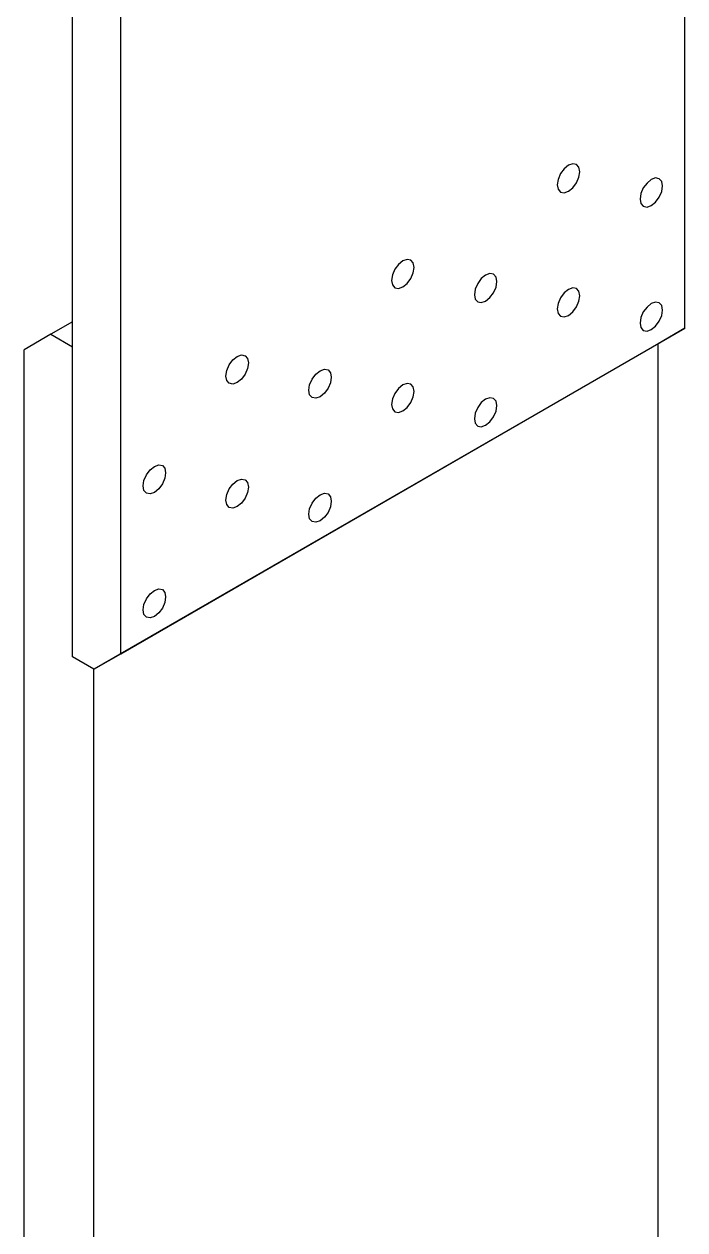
# Model space of a CAD drawing. Header units: millimetres. Extents: x -689 to -21, y -695 to 123.
# Drawn here: x -214.6 to -127.6, y -285.6 to -126.9 of the extents above; entities that cross this region are included whole.
import ezdxf

# ---------------------------------------------------------------- set-up
doc = ezdxf.new("R2010")
doc.units = ezdxf.units.MM

msp = doc.modelspace()

# ---------------------------------------------------------------- linework, layer by layer
at = {"color": 7, "linetype": 'Continuous', "lineweight": 25}
for p, q in [((-127.6, -166.92), (-127.6, 18.84)), ((-208.21, -210.19), (-208.21, -20.35)), ((-201.84, -209.79), (-201.84, -24.02)), ((-208.21, -166.1), (-211.04, -167.73)), ((-211.04, -167.73), (-214.57, -169.78)), ((-211.04, -167.73), (-208.21, -169.37)), ((-201.84, -209.79), (-127.6, -166.92)), ((-127.6, -166.92), (-131.13, -168.97)), ((-214.57, -394.32), (-214.57, -169.78)), ((-131.13, -168.97), (-205.38, -211.83)), ((-131.13, -320.03), (-131.13, -168.97)), ((-205.38, -211.83), (-208.21, -210.19)), ((-205.38, -211.83), (-201.84, -209.79)), ((-205.38, -362.89), (-205.38, -211.83))]:
    msp.add_line(p, q, dxfattribs=at)
at = {"color": 7, "linetype": 'Continuous', "lineweight": 25, "flags": 128}
for points in [[(-142.92, -148.9), (-142.35, -148.45), (-141.87, -147.8), (-141.55, -147.05), (-141.43, -146.33), (-141.55, -145.74), (-141.87, -145.37), (-142.35, -145.28), (-142.92, -145.47), (-143.49, -145.93), (-143.97, -146.58), (-144.29, -147.33), (-144.4, -148.05), (-144.29, -148.64), (-143.97, -149.01), (-143.49, -149.1), (-142.92, -148.9)], [(-132.02, -150.78), (-131.45, -150.32), (-130.97, -149.67), (-130.64, -148.93), (-130.53, -148.2), (-130.64, -147.61), (-130.97, -147.24), (-131.45, -147.15), (-132.02, -147.35), (-132.58, -147.81), (-133.07, -148.46), (-133.39, -149.2), (-133.5, -149.92), (-133.39, -150.51), (-133.07, -150.88), (-132.58, -150.97), (-132.02, -150.78)], [(-164.72, -161.49), (-164.15, -161.03), (-163.67, -160.38), (-163.35, -159.64), (-163.23, -158.92), (-163.35, -158.33), (-163.67, -157.96), (-164.15, -157.86), (-164.72, -158.06), (-165.29, -158.52), (-165.77, -159.17), (-166.09, -159.91), (-166.2, -160.63), (-166.09, -161.22), (-165.77, -161.59), (-165.29, -161.69), (-164.72, -161.49)], [(-153.82, -163.36), (-153.25, -162.9), (-152.77, -162.25), (-152.45, -161.51), (-152.33, -160.79), (-152.45, -160.2), (-152.77, -159.83), (-153.25, -159.74), (-153.82, -159.93), (-154.39, -160.39), (-154.87, -161.04), (-155.19, -161.78), (-155.3, -162.51), (-155.19, -163.1), (-154.87, -163.47), (-154.39, -163.56), (-153.82, -163.36)], [(-142.92, -165.23), (-142.35, -164.78), (-141.87, -164.13), (-141.55, -163.38), (-141.43, -162.66), (-141.55, -162.07), (-141.87, -161.7), (-142.35, -161.61), (-142.92, -161.81), (-143.49, -162.26), (-143.97, -162.91), (-144.29, -163.66), (-144.4, -164.38), (-144.29, -164.97), (-143.97, -165.34), (-143.49, -165.43), (-142.92, -165.23)], [(-132.02, -167.11), (-131.45, -166.65), (-130.97, -166), (-130.64, -165.26), (-130.53, -164.54), (-130.64, -163.94), (-130.97, -163.57), (-131.45, -163.48), (-132.02, -163.68), (-132.58, -164.14), (-133.07, -164.79), (-133.39, -165.53), (-133.5, -166.25), (-133.39, -166.84), (-133.07, -167.21), (-132.58, -167.3), (-132.02, -167.11)], [(-186.52, -174.08), (-187.09, -174.27), (-187.57, -174.18), (-187.89, -173.81), (-188.01, -173.22), (-187.89, -172.5), (-187.57, -171.76), (-187.09, -171.11), (-186.52, -170.65), (-185.95, -170.45), (-185.47, -170.54), (-185.15, -170.91), (-185.04, -171.5), (-185.15, -172.23), (-185.47, -172.97), (-185.95, -173.62), (-186.52, -174.08)], [(-175.62, -175.95), (-176.19, -176.15), (-176.67, -176.05), (-176.99, -175.68), (-177.11, -175.09), (-176.99, -174.37), (-176.67, -173.63), (-176.19, -172.98), (-175.62, -172.52), (-175.05, -172.32), (-174.57, -172.42), (-174.25, -172.79), (-174.14, -173.38), (-174.25, -174.1), (-174.57, -174.84), (-175.05, -175.49), (-175.62, -175.95)], [(-164.72, -177.82), (-164.15, -177.36), (-163.67, -176.71), (-163.35, -175.97), (-163.23, -175.25), (-163.35, -174.66), (-163.67, -174.29), (-164.15, -174.19), (-164.72, -174.39), (-165.29, -174.85), (-165.77, -175.5), (-166.09, -176.24), (-166.2, -176.96), (-166.09, -177.55), (-165.77, -177.93), (-165.29, -178.02), (-164.72, -177.82)], [(-153.82, -179.69), (-153.25, -179.23), (-152.77, -178.58), (-152.45, -177.84), (-152.33, -177.12), (-152.45, -176.53), (-152.77, -176.16), (-153.25, -176.07), (-153.82, -176.26), (-154.39, -176.72), (-154.87, -177.37), (-155.19, -178.11), (-155.3, -178.84), (-155.19, -179.43), (-154.87, -179.8), (-154.39, -179.89), (-153.82, -179.69)], [(-197.42, -188.54), (-197.99, -188.73), (-198.47, -188.64), (-198.8, -188.27), (-198.91, -187.68), (-198.8, -186.96), (-198.47, -186.21), (-197.99, -185.56), (-197.42, -185.11), (-196.86, -184.91), (-196.37, -185), (-196.05, -185.37), (-195.94, -185.96), (-196.05, -186.68), (-196.37, -187.43), (-196.86, -188.08), (-197.42, -188.54)], [(-186.52, -190.41), (-187.09, -190.6), (-187.57, -190.51), (-187.89, -190.14), (-188.01, -189.55), (-187.89, -188.83), (-187.57, -188.09), (-187.09, -187.44), (-186.52, -186.98), (-185.95, -186.78), (-185.47, -186.87), (-185.15, -187.24), (-185.04, -187.84), (-185.15, -188.56), (-185.47, -189.3), (-185.95, -189.95), (-186.52, -190.41)], [(-175.62, -192.28), (-176.19, -192.48), (-176.67, -192.38), (-176.99, -192.01), (-177.11, -191.42), (-176.99, -190.7), (-176.67, -189.96), (-176.19, -189.31), (-175.62, -188.85), (-175.05, -188.65), (-174.57, -188.75), (-174.25, -189.12), (-174.14, -189.71), (-174.25, -190.43), (-174.57, -191.17), (-175.05, -191.82), (-175.62, -192.28)], [(-197.42, -204.87), (-197.99, -205.06), (-198.47, -204.97), (-198.8, -204.6), (-198.91, -204.01), (-198.8, -203.29), (-198.47, -202.54), (-197.99, -201.9), (-197.42, -201.44), (-196.86, -201.24), (-196.37, -201.33), (-196.05, -201.7), (-195.94, -202.29), (-196.05, -203.02), (-196.37, -203.76), (-196.86, -204.41), (-197.42, -204.87)]]:
    msp.add_lwpolyline(points, dxfattribs=at)

doc.saveas('drawing.dxf')
